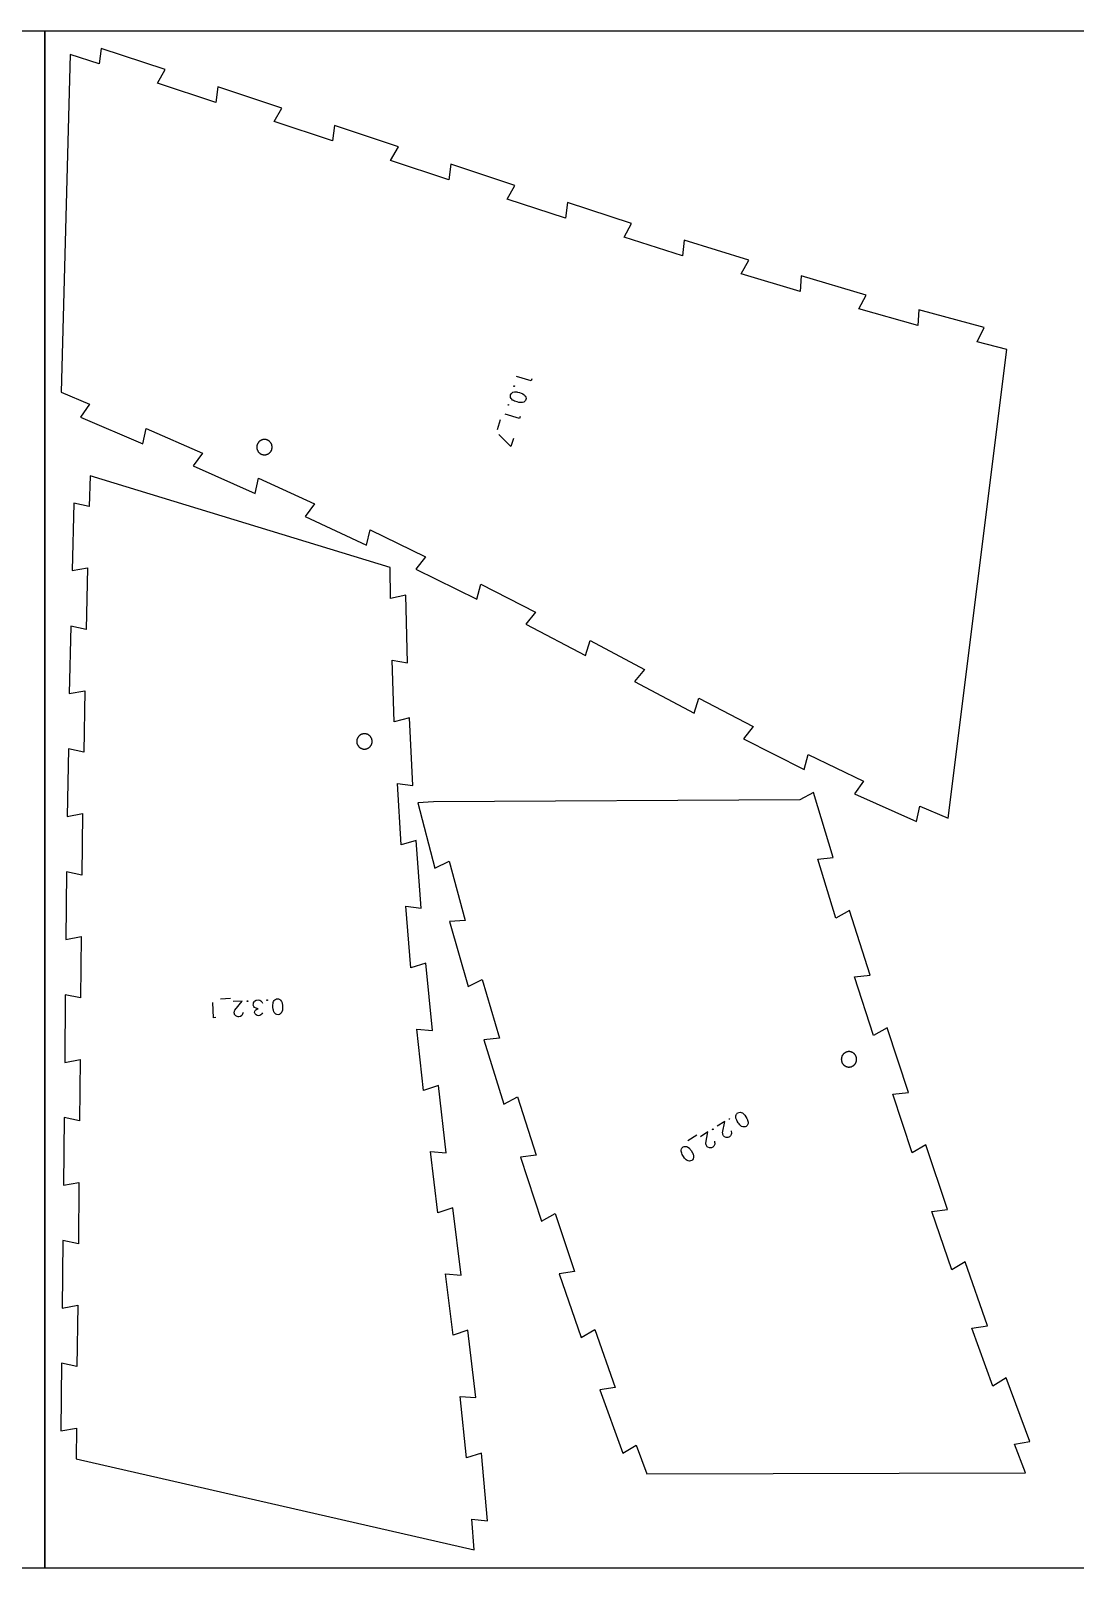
# Model space of a CAD drawing. Header units: millimetres. Extents: x 0 to 7990, y -6000 to -5000.
# Drawn here: x 3491 to 4171, y -6000 to -5000 of the extents above; entities that cross this region are included whole.
import ezdxf

# ---------------------------------------------------------------- set-up
doc = ezdxf.new("R2010")
doc.units = ezdxf.units.MM
doc.header["$MEASUREMENT"] = 0
for name, color, linetype, true_color in [('Default', 18, 'Continuous', 0x000000), ('nest$l_engrave_text', 5, 'Continuous', 0x0000ff), ('nest$l_inner_cut', 3, 'Continuous', 0x00ff00), ('nest$l_outer_cut', 1, 'Continuous', 0xff0000)]:
    doc.layers.add(name, color=color, linetype=linetype, true_color=true_color)

msp = doc.modelspace()

# ---------------------------------------------------------------- linework, layer by layer
at = {"layer": 'Default'}
for points in [[(2800, -6000), (2800, -5000), (3500, -5000), (3500, -6000)], [(3500, -6000), (3500, -5000), (4200, -5000), (4200, -6000)]]:
    msp.add_lwpolyline(points, close=True, dxfattribs=at)
at = {"layer": 'nest$l_engrave_text'}
for points in [[(3816.8, -5226.4), (3816.4, -5227.8), (3807, -5224.9)], [(3809.3, -5250.8), (3808.9, -5252.2), (3799.5, -5249.3)], [(3796.3, -5253.1), (3794.3, -5259.6)], [(3804.9, -5265.1), (3803.3, -5270.4), (3795.5, -5262.6)], [(3620.9, -5629.5), (3614.2, -5629.9)], [(3611.2, -5641.8), (3609.8, -5641.9), (3609.3, -5632.1)], [(3629, -5638.5), (3628.9, -5639), (3628.7, -5639.6), (3628.4, -5640.1), (3628.1, -5640.5), (3627.3, -5641.1), (3626.3, -5641.3), (3625.8, -5641.3), (3625.2, -5641.2), (3624.7, -5641), (3624.2, -5640.7), (3623.5, -5639.8), (3623.3, -5639.3), (3623.2, -5638.8), (3623.2, -5638.3), (3623.3, -5637.8), (3623.4, -5637.5), (3623.4, -5637.4), (3623.6, -5637), (3628.4, -5631.1), (3622.6, -5631.4)], [(3641.6, -5638.7), (3641.1, -5639.5), (3640.6, -5640), (3640, -5640.5), (3639.1, -5640.6), (3638.2, -5640.5), (3637.4, -5640.1), (3636.8, -5639.4), (3636.5, -5638.5), (3636.7, -5637.6), (3636.9, -5637.2), (3637.3, -5636.9), (3638, -5636.4), (3638.9, -5636.1), (3637.5, -5635.8), (3636.5, -5635.3), (3635.9, -5634.6), (3635.6, -5633.7), (3635.7, -5633), (3635.8, -5632.3), (3636.1, -5631.7), (3636.5, -5631.2), (3637.6, -5630.6), (3639, -5630.3), (3639.8, -5630.5), (3640.6, -5630.9), (3641.1, -5631.5), (3641.6, -5632.4)], [(3946.5, -5715.6), (3946.6, -5716), (3946.8, -5716.7), (3946.8, -5717.3), (3946.6, -5717.8), (3946.2, -5718.7), (3945.5, -5719.4), (3945, -5719.7), (3944.5, -5719.8), (3943.9, -5719.9), (3943.4, -5719.8), (3942.3, -5719.4), (3941.9, -5719), (3941.5, -5718.7), (3941.1, -5717.8), (3941.1, -5717.5), (3941.1, -5717.3), (3941, -5716.9), (3942.4, -5709.4), (3937.4, -5712.5)], [(3924.3, -5718.4), (3918.5, -5722)], [(3935.7, -5722.3), (3935.8, -5722.8), (3936, -5723.5), (3935.9, -5724.1), (3935.8, -5724.6), (3935.4, -5725.5), (3934.7, -5726.2), (3934.2, -5726.4), (3933.7, -5726.6), (3933.1, -5726.6), (3932.5, -5726.6), (3931.5, -5726.2), (3931, -5725.8), (3930.7, -5725.4), (3930.3, -5724.5), (3930.3, -5724.2), (3930.2, -5724.1), (3930.2, -5723.6), (3931.5, -5716.2), (3926.6, -5719.3)]]:
    msp.add_lwpolyline(points, dxfattribs=at)
for points in [[(3804, -5235.5), (3804.6, -5235.1), (3805.5, -5234.9), (3806.6, -5234.8), (3806.7, -5234.8), (3806.9, -5234.8), (3807.2, -5234.9), (3807.6, -5235), (3808.8, -5235.3), (3810, -5235.7), (3810.5, -5235.9), (3810.8, -5236.1), (3811, -5236.2), (3811.1, -5236.2), (3812.1, -5237), (3812.4, -5237.4), (3812.7, -5237.6), (3813, -5238.4), (3813.1, -5239.1), (3813, -5239.8), (3812.7, -5240.5), (3812.1, -5241.2), (3811.6, -5241.5), (3810.8, -5241.8), (3810.1, -5241.8), (3809.2, -5241.8), (3808.4, -5241.7), (3807.4, -5241.4), (3806.5, -5241.2), (3805.7, -5240.9), (3804.9, -5240.5), (3804.4, -5240.2), (3803.9, -5239.7), (3803.4, -5239.1), (3803.1, -5238.5), (3803, -5238), (3802.9, -5237.4), (3803.1, -5236.8), (3803.4, -5236.1)], [(3805.5, -5231.2), (3805.4, -5231.4), (3805.3, -5231.4), (3805.1, -5231.3), (3805.1, -5231.1), (3805.2, -5230.9), (3805.4, -5230.9), (3805.5, -5231)], [(3801.8, -5243.4), (3801.7, -5243.6), (3801.5, -5243.6), (3801.4, -5243.5), (3801.4, -5243.3), (3801.5, -5243.2), (3801.7, -5243.1), (3801.8, -5243.3)], [(3652.8, -5630.1), (3653.4, -5630.5), (3654, -5631.3), (3654.4, -5632.2), (3654.4, -5632.3), (3654.4, -5632.5), (3654.5, -5632.9), (3654.6, -5633.3), (3654.7, -5634.5), (3654.7, -5635.8), (3654.7, -5636.3), (3654.6, -5636.6), (3654.6, -5636.9), (3654.6, -5637), (3654.2, -5638.2), (3654, -5638.6), (3653.8, -5638.9), (3653.2, -5639.5), (3652.6, -5639.8), (3651.9, -5640), (3651, -5639.9), (3650.3, -5639.7), (3649.8, -5639.2), (3649.2, -5638.6), (3649, -5638), (3648.7, -5637.1), (3648.5, -5636.4), (3648.4, -5635.3), (3648.4, -5634.3), (3648.4, -5633.5), (3648.5, -5632.7), (3648.6, -5632.1), (3648.8, -5631.4), (3649.2, -5630.8), (3649.7, -5630.3), (3650.1, -5630), (3650.7, -5629.7), (3651.3, -5629.6), (3652, -5629.7)], [(3631.9, -5631.4), (3631.7, -5631.4), (3631.6, -5631.2), (3631.7, -5631), (3631.9, -5630.9), (3632, -5631), (3632.1, -5631.2), (3632.1, -5631.3)], [(3644.6, -5630.7), (3644.5, -5630.7), (3644.4, -5630.5), (3644.4, -5630.3), (3644.6, -5630.3), (3644.8, -5630.3), (3644.8, -5630.5), (3644.8, -5630.7)], [(3945.6, -5708), (3945.4, -5708), (3945.2, -5707.9), (3945.2, -5707.7), (3945.3, -5707.6), (3945.5, -5707.6), (3945.6, -5707.7), (3945.7, -5707.9)], [(3952.4, -5703.4), (3953.2, -5703.6), (3954, -5703.9), (3954.8, -5704.6), (3954.9, -5704.7), (3955, -5704.8), (3955.2, -5705.1), (3955.5, -5705.4), (3956.2, -5706.4), (3956.8, -5707.5), (3957, -5708), (3957.2, -5708.3), (3957.3, -5708.5), (3957.3, -5708.6), (3957.6, -5709.9), (3957.6, -5710.4), (3957.6, -5710.7), (3957.3, -5711.5), (3956.9, -5712.1), (3956.4, -5712.6), (3955.6, -5712.9), (3954.8, -5713), (3954.2, -5712.9), (3953.4, -5712.6), (3952.8, -5712.2), (3952.2, -5711.6), (3951.7, -5711), (3951.1, -5710.2), (3950.6, -5709.3), (3950.2, -5708.6), (3949.8, -5707.8), (3949.7, -5707.2), (3949.6, -5706.5), (3949.6, -5705.8), (3949.8, -5705.2), (3950, -5704.7), (3950.4, -5704.2), (3950.8, -5703.8), (3951.6, -5703.5)], [(3934.7, -5714.7), (3934.6, -5714.8), (3934.4, -5714.7), (3934.4, -5714.5), (3934.5, -5714.4), (3934.7, -5714.3), (3934.8, -5714.4), (3934.9, -5714.6)], [(3917, -5725.6), (3917.7, -5725.7), (3918.5, -5726.1), (3919.4, -5726.7), (3919.4, -5726.8), (3919.5, -5727), (3919.8, -5727.2), (3920, -5727.6), (3920.7, -5728.6), (3921.3, -5729.7), (3921.6, -5730.1), (3921.7, -5730.5), (3921.8, -5730.7), (3921.9, -5730.8), (3922, -5731.4), (3922.1, -5732), (3922.1, -5732.5), (3922.1, -5732.9), (3921.8, -5733.7), (3921.4, -5734.3), (3920.9, -5734.7), (3920.2, -5735.1), (3919.4, -5735.2), (3918.7, -5735.1), (3917.9, -5734.8), (3917.4, -5734.4), (3916.7, -5733.7), (3916.2, -5733.2), (3915.6, -5732.3), (3915.1, -5731.5), (3914.7, -5730.8), (3914.4, -5730), (3914.2, -5729.4), (3914.1, -5728.7), (3914.1, -5728), (3914.3, -5727.3), (3914.5, -5726.8), (3914.9, -5726.3), (3915.4, -5726), (3916.1, -5725.7)]]:
    msp.add_lwpolyline(points, close=True, dxfattribs=at)
at = {"layer": 'nest$l_inner_cut'}
for points in [[(3641.4, -5275.6), (3641.6, -5275.7), (3641.8, -5275.7), (3642, -5275.7), (3642.1, -5275.8), (3642.3, -5275.8), (3642.5, -5275.8), (3642.6, -5275.8), (3642.8, -5275.8), (3643, -5275.8), (3643.2, -5275.8), (3643.3, -5275.8), (3643.5, -5275.8), (3643.7, -5275.8), (3643.8, -5275.7), (3644, -5275.7), (3644.2, -5275.7), (3644.4, -5275.6), (3644.5, -5275.6), (3644.7, -5275.5), (3644.8, -5275.4), (3645, -5275.4), (3645.2, -5275.3), (3645.3, -5275.2), (3645.5, -5275.1), (3645.6, -5275), (3645.8, -5274.9), (3645.9, -5274.8), (3646, -5274.7), (3646.2, -5274.6), (3646.3, -5274.5), (3646.4, -5274.4), (3646.5, -5274.3), (3646.7, -5274.1), (3646.8, -5274), (3646.9, -5273.9), (3647, -5273.7), (3647.1, -5273.6), (3647.2, -5273.4), (3647.3, -5273.3), (3647.3, -5273.1), (3647.4, -5273), (3647.5, -5272.8), (3647.6, -5272.7), (3647.6, -5272.5), (3647.7, -5272.3), (3647.7, -5272.2), (3647.8, -5272), (3647.8, -5271.8), (3647.8, -5271.7), (3647.9, -5271.5), (3647.9, -5271.3), (3647.9, -5271.1), (3647.9, -5271), (3647.9, -5270.8), (3647.9, -5270.6), (3647.9, -5270.5), (3647.9, -5270.3), (3647.9, -5270.1), (3647.8, -5269.9), (3647.8, -5269.8), (3647.8, -5269.6), (3647.7, -5269.4), (3647.7, -5269.3), (3647.6, -5269.1), (3647.5, -5268.9), (3647.5, -5268.8), (3647.4, -5268.6), (3647.3, -5268.5), (3647.2, -5268.3), (3647.1, -5268.2), (3647, -5268), (3646.9, -5267.9), (3646.8, -5267.7), (3646.7, -5267.6), (3646.6, -5267.5), (3646.5, -5267.4), (3646.4, -5267.2), (3646.2, -5267.1), (3646.1, -5267), (3646, -5266.9), (3645.8, -5266.8), (3645.7, -5266.7), (3645.6, -5266.6), (3645.4, -5266.5), (3645.3, -5266.4), (3645.1, -5266.3), (3644.9, -5266.3), (3644.8, -5266.2), (3644.6, -5266.1), (3644.5, -5266.1), (3644.3, -5266), (3644.1, -5266), (3644, -5265.9), (3643.8, -5265.9), (3643.6, -5265.9), (3643.4, -5265.9), (3643.3, -5265.8), (3643.1, -5265.8), (3642.9, -5265.8), (3642.7, -5265.8), (3642.6, -5265.8), (3642.4, -5265.9), (3642.2, -5265.9), (3642.1, -5265.9), (3641.9, -5265.9), (3641.7, -5266), (3641.5, -5266), (3641.4, -5266.1), (3641.2, -5266.1), (3641.1, -5266.2), (3640.9, -5266.3), (3640.7, -5266.3), (3640.6, -5266.4), (3640.4, -5266.5), (3640.3, -5266.6), (3640.1, -5266.7), (3640, -5266.8), (3639.9, -5266.9), (3639.7, -5267), (3639.6, -5267.1), (3639.5, -5267.2), (3639.3, -5267.3), (3639.2, -5267.5), (3639.1, -5267.6), (3639, -5267.7), (3638.9, -5267.9), (3638.8, -5268), (3638.7, -5268.2), (3638.6, -5268.3), (3638.5, -5268.5), (3638.4, -5268.6), (3638.4, -5268.8), (3638.3, -5268.9), (3638.2, -5269.1), (3638.2, -5269.2), (3638.1, -5269.4), (3638.1, -5269.6), (3638, -5269.7), (3638, -5269.9), (3638, -5270.1), (3637.9, -5270.3), (3637.9, -5270.4), (3637.9, -5270.6), (3637.9, -5270.8), (3637.9, -5271), (3637.9, -5271.1), (3637.9, -5271.3), (3638, -5271.5), (3638, -5271.6), (3638, -5271.8), (3638, -5272), (3638.1, -5272.2), (3638.1, -5272.3), (3638.2, -5272.5), (3638.2, -5272.6), (3638.3, -5272.8), (3638.4, -5273), (3638.5, -5273.1), (3638.5, -5273.3), (3638.6, -5273.4), (3638.7, -5273.6), (3638.8, -5273.7), (3638.9, -5273.9), (3639, -5274), (3639.1, -5274.1), (3639.3, -5274.3), (3639.4, -5274.4), (3639.5, -5274.5), (3639.6, -5274.6), (3639.8, -5274.7), (3639.9, -5274.8), (3640, -5274.9), (3640.2, -5275), (3640.3, -5275.1), (3640.5, -5275.2), (3640.6, -5275.3), (3640.8, -5275.4), (3641, -5275.4), (3641.1, -5275.5), (3641.3, -5275.6)], [(3703, -5462.5), (3703, -5462.7), (3703, -5462.8), (3703, -5463), (3703, -5463.2), (3703.1, -5463.3), (3703.1, -5463.5), (3703.2, -5463.7), (3703.2, -5463.8), (3703.3, -5464), (3703.4, -5464.2), (3703.4, -5464.3), (3703.5, -5464.5), (3703.6, -5464.6), (3703.7, -5464.8), (3703.8, -5464.9), (3703.9, -5465.1), (3704, -5465.2), (3704.1, -5465.4), (3704.2, -5465.5), (3704.3, -5465.6), (3704.4, -5465.7), (3704.5, -5465.9), (3704.7, -5466), (3704.8, -5466.1), (3704.9, -5466.2), (3705.1, -5466.3), (3705.2, -5466.4), (3705.4, -5466.5), (3705.5, -5466.6), (3705.7, -5466.7), (3705.8, -5466.7), (3706, -5466.8), (3706.1, -5466.9), (3706.3, -5466.9), (3706.5, -5467), (3706.6, -5467), (3706.8, -5467.1), (3707, -5467.1), (3707.1, -5467.2), (3707.3, -5467.2), (3707.5, -5467.2), (3707.7, -5467.2), (3707.8, -5467.2), (3708, -5467.2), (3708.2, -5467.2), (3708.3, -5467.2), (3708.5, -5467.2), (3708.7, -5467.2), (3708.9, -5467.1), (3709, -5467.1), (3709.2, -5467.1), (3709.4, -5467), (3709.5, -5467), (3709.7, -5466.9), (3709.9, -5466.8), (3710, -5466.8), (3710.2, -5466.7), (3710.3, -5466.6), (3710.5, -5466.5), (3710.6, -5466.4), (3710.8, -5466.3), (3710.9, -5466.2), (3711.1, -5466.1), (3711.2, -5466), (3711.3, -5465.9), (3711.4, -5465.8), (3711.6, -5465.7), (3711.7, -5465.5), (3711.8, -5465.4), (3711.9, -5465.3), (3712, -5465.1), (3712.1, -5465), (3712.2, -5464.9), (3712.3, -5464.7), (3712.4, -5464.6), (3712.5, -5464.4), (3712.5, -5464.2), (3712.6, -5464.1), (3712.7, -5463.9), (3712.7, -5463.8), (3712.8, -5463.6), (3712.8, -5463.4), (3712.8, -5463.3), (3712.9, -5463.1), (3712.9, -5462.9), (3712.9, -5462.7), (3712.9, -5462.6), (3713, -5462.4), (3713, -5462.2), (3713, -5462), (3712.9, -5461.9), (3712.9, -5461.7), (3712.9, -5461.5), (3712.9, -5461.4), (3712.8, -5461.2), (3712.8, -5461), (3712.8, -5460.8), (3712.7, -5460.7), (3712.7, -5460.5), (3712.6, -5460.4), (3712.5, -5460.2), (3712.5, -5460), (3712.4, -5459.9), (3712.3, -5459.7), (3712.2, -5459.6), (3712.1, -5459.4), (3712, -5459.3), (3711.9, -5459.2), (3711.8, -5459), (3711.7, -5458.9), (3711.6, -5458.8), (3711.4, -5458.6), (3711.3, -5458.5), (3711.2, -5458.4), (3711.1, -5458.3), (3710.9, -5458.2), (3710.8, -5458.1), (3710.6, -5458), (3710.5, -5457.9), (3710.3, -5457.8), (3710.2, -5457.7), (3710, -5457.7), (3709.9, -5457.6), (3709.7, -5457.5), (3709.5, -5457.5), (3709.4, -5457.4), (3709.2, -5457.4), (3709, -5457.3), (3708.9, -5457.3), (3708.7, -5457.3), (3708.5, -5457.3), (3708.3, -5457.2), (3708.2, -5457.2), (3708, -5457.2), (3707.8, -5457.2), (3707.7, -5457.2), (3707.5, -5457.2), (3707.3, -5457.3), (3707.1, -5457.3), (3707, -5457.3), (3706.8, -5457.4), (3706.6, -5457.4), (3706.5, -5457.4), (3706.3, -5457.5), (3706.1, -5457.6), (3706, -5457.6), (3705.8, -5457.7), (3705.7, -5457.8), (3705.5, -5457.9), (3705.4, -5457.9), (3705.2, -5458), (3705.1, -5458.1), (3704.9, -5458.2), (3704.8, -5458.4), (3704.7, -5458.5), (3704.5, -5458.6), (3704.4, -5458.7), (3704.3, -5458.8), (3704.2, -5459), (3704.1, -5459.1), (3704, -5459.2), (3703.9, -5459.4), (3703.8, -5459.5), (3703.7, -5459.7), (3703.6, -5459.8), (3703.5, -5460), (3703.4, -5460.1), (3703.4, -5460.3), (3703.3, -5460.4), (3703.2, -5460.6), (3703.2, -5460.8), (3703.1, -5460.9), (3703.1, -5461.1), (3703, -5461.3), (3703, -5461.4), (3703, -5461.6), (3703, -5461.8), (3703, -5462), (3703, -5462.1), (3703, -5462.3)], [(4019, -5671.6), (4019.1, -5671.8), (4019.2, -5671.9), (4019.3, -5672.1), (4019.4, -5672.2), (4019.5, -5672.3), (4019.6, -5672.5), (4019.8, -5672.6), (4019.9, -5672.7), (4020, -5672.8), (4020.2, -5672.9), (4020.3, -5673), (4020.4, -5673.1), (4020.6, -5673.2), (4020.7, -5673.3), (4020.9, -5673.4), (4021, -5673.5), (4021.2, -5673.6), (4021.4, -5673.6), (4021.5, -5673.7), (4021.7, -5673.7), (4021.8, -5673.8), (4022, -5673.8), (4022.2, -5673.9), (4022.4, -5673.9), (4022.5, -5673.9), (4022.7, -5674), (4022.9, -5674), (4023, -5674), (4023.2, -5674), (4023.4, -5674), (4023.6, -5674), (4023.7, -5674), (4023.9, -5673.9), (4024.1, -5673.9), (4024.3, -5673.9), (4024.4, -5673.9), (4024.6, -5673.8), (4024.8, -5673.8), (4024.9, -5673.7), (4025.1, -5673.6), (4025.2, -5673.6), (4025.4, -5673.5), (4025.6, -5673.4), (4025.7, -5673.3), (4025.9, -5673.3), (4026, -5673.2), (4026.1, -5673.1), (4026.3, -5673), (4026.4, -5672.9), (4026.6, -5672.7), (4026.7, -5672.6), (4026.8, -5672.5), (4026.9, -5672.4), (4027, -5672.2), (4027.2, -5672.1), (4027.3, -5672), (4027.4, -5671.8), (4027.5, -5671.7), (4027.5, -5671.5), (4027.6, -5671.4), (4027.7, -5671.2), (4027.8, -5671.1), (4027.9, -5670.9), (4027.9, -5670.8), (4028, -5670.6), (4028, -5670.4), (4028.1, -5670.3), (4028.1, -5670.1), (4028.2, -5669.9), (4028.2, -5669.8), (4028.2, -5669.6), (4028.2, -5669.4), (4028.2, -5669.2), (4028.2, -5669.1), (4028.2, -5668.9), (4028.2, -5668.7), (4028.2, -5668.5), (4028.2, -5668.4), (4028.2, -5668.2), (4028.2, -5668), (4028.1, -5667.9), (4028.1, -5667.7), (4028, -5667.5), (4028, -5667.4), (4027.9, -5667.2), (4027.8, -5667), (4027.8, -5666.9), (4027.7, -5666.7), (4027.6, -5666.6), (4027.5, -5666.4), (4027.4, -5666.3), (4027.3, -5666.1), (4027.2, -5666), (4027.1, -5665.8), (4027, -5665.7), (4026.9, -5665.6), (4026.8, -5665.5), (4026.7, -5665.3), (4026.5, -5665.2), (4026.4, -5665.1), (4026.3, -5665), (4026.1, -5664.9), (4026, -5664.8), (4025.8, -5664.7), (4025.7, -5664.6), (4025.5, -5664.5), (4025.4, -5664.5), (4025.2, -5664.4), (4025.1, -5664.3), (4024.9, -5664.3), (4024.7, -5664.2), (4024.6, -5664.2), (4024.4, -5664.1), (4024.2, -5664.1), (4024.1, -5664.1), (4023.9, -5664), (4023.7, -5664), (4023.5, -5664), (4023.4, -5664), (4023.2, -5664), (4023, -5664), (4022.8, -5664), (4022.7, -5664), (4022.5, -5664.1), (4022.3, -5664.1), (4022.2, -5664.1), (4022, -5664.2), (4021.8, -5664.2), (4021.7, -5664.3), (4021.5, -5664.3), (4021.3, -5664.4), (4021.2, -5664.4), (4021, -5664.5), (4020.9, -5664.6), (4020.7, -5664.7), (4020.6, -5664.8), (4020.4, -5664.9), (4020.3, -5665), (4020.1, -5665.1), (4020, -5665.2), (4019.9, -5665.3), (4019.7, -5665.4), (4019.6, -5665.5), (4019.5, -5665.7), (4019.4, -5665.8), (4019.3, -5665.9), (4019.2, -5666.1), (4019.1, -5666.2), (4019, -5666.4), (4018.9, -5666.5), (4018.8, -5666.7), (4018.7, -5666.8), (4018.7, -5667), (4018.6, -5667.1), (4018.5, -5667.3), (4018.5, -5667.5), (4018.4, -5667.6), (4018.4, -5667.8), (4018.4, -5668), (4018.3, -5668.1), (4018.3, -5668.3), (4018.3, -5668.5), (4018.3, -5668.7), (4018.2, -5668.8), (4018.2, -5669), (4018.3, -5669.2), (4018.3, -5669.4), (4018.3, -5669.5), (4018.3, -5669.7), (4018.3, -5669.9), (4018.4, -5670), (4018.4, -5670.2), (4018.4, -5670.4), (4018.5, -5670.5), (4018.6, -5670.7), (4018.6, -5670.9), (4018.7, -5671), (4018.8, -5671.2), (4018.8, -5671.3), (4018.9, -5671.5)]]:
    msp.add_lwpolyline(points, close=True, dxfattribs=at)
at = {"layer": 'nest$l_outer_cut'}
for points in [[(4126, -5207.3), (4106.7, -5202.3), (4111.2, -5193.1), (4068.8, -5181.6), (4068.1, -5191.8), (4029.7, -5180.9), (4034.4, -5171.9), (3992.2, -5159.5), (3991.4, -5169.7), (3953.1, -5158.1), (3958, -5149.2), (3916, -5136.1), (3914.9, -5146.3), (3876.9, -5134.2), (3881.8, -5125.3), (3840, -5111.8), (3838.9, -5121.9), (3800.9, -5109.5), (3805.9, -5100.6), (3764.2, -5086.8), (3762.9, -5097), (3725, -5084.4), (3730.1, -5075.5), (3688.4, -5061.6), (3687.1, -5071.7), (3649.2, -5059.1), (3654.3, -5050.3), (3612.5, -5036.4), (3611.3, -5046.6), (3573.4, -5034), (3578.4, -5025.2), (3536.6, -5011.5), (3535.4, -5021.6), (3516.4, -5015.5), (3510.6, -5235.1), (3529.1, -5242.9), (3523.3, -5251.3), (3563.8, -5268.6), (3565.9, -5258.7), (3602.5, -5274.7), (3596.6, -5283), (3636.8, -5301), (3639.1, -5291), (3675.5, -5307.7), (3669.4, -5315.9), (3709.3, -5334.6), (3711.7, -5324.7), (3747.8, -5342.1), (3741.5, -5350.2), (3781, -5369.7), (3783.7, -5359.9), (3819.3, -5378.1), (3812.9, -5386), (3851.9, -5406.4), (3854.8, -5396.6), (3890.2, -5415.4), (3883.7, -5423.3), (3922.6, -5443.9), (3925.5, -5434.1), (3961, -5452.6), (3954.7, -5460.6), (3994, -5480.5), (3996.7, -5470.7), (4032.8, -5488), (4026.9, -5496.3), (4067.1, -5514.4), (4069.3, -5504.4), (4087.8, -5512.2)], [(3529.4, -5289.5), (3528.8, -5309.5), (3518.9, -5307.2), (3517.7, -5351.1), (3527.7, -5349.4), (3526.8, -5389.4), (3516.8, -5387.2), (3515.9, -5431.1), (3526, -5429.3), (3525.3, -5469.3), (3515.3, -5467.1), (3514.6, -5511.1), (3524.6, -5509.2), (3524.1, -5549.2), (3514.1, -5547.1), (3513.6, -5591), (3523.6, -5589.1), (3523.2, -5629.1), (3513.3, -5627), (3512.9, -5671), (3522.9, -5669), (3522.6, -5709), (3512.6, -5706.9), (3512.2, -5750.9), (3522.2, -5749), (3521.8, -5788.9), (3511.8, -5786.8), (3511.3, -5830.8), (3521.4, -5828.9), (3520.9, -5868.8), (3510.9, -5866.7), (3510.5, -5910.7), (3520.5, -5908.8), (3520.3, -5928.8), (3779.4, -5988), (3777.9, -5968), (3788, -5969.1), (3784.2, -5925.2), (3774.4, -5928.1), (3770.3, -5888.2), (3780.4, -5889), (3775.3, -5845.2), (3765.6, -5848.4), (3760.8, -5808.6), (3770.9, -5809.3), (3765.5, -5765.6), (3755.8, -5768.8), (3751, -5729), (3761.1, -5729.8), (3756.1, -5686), (3746.4, -5689.2), (3742.1, -5649.3), (3752.2, -5650.3), (3748, -5606.4), (3738.2, -5609.4), (3734.8, -5569.4), (3744.9, -5570.7), (3741.7, -5526.7), (3731.9, -5529.5), (3729.4, -5489.5), (3739.5, -5491), (3737.3, -5446.9), (3727.4, -5449.4), (3725.9, -5409.4), (3736, -5411.1), (3735, -5367), (3725, -5369.3), (3724.7, -5349.2)], [(3752.8, -5501.6), (3742.6, -5502.2), (3753.8, -5544.6), (3763, -5540.1), (3773.5, -5578.6), (3763.4, -5579.4), (3775.4, -5621.6), (3784.5, -5617), (3795.8, -5655.2), (3785.7, -5656.3), (3798.6, -5698.2), (3807.5, -5693.4), (3819.6, -5731.4), (3809.5, -5732.6), (3823.1, -5774.3), (3832, -5769.3), (3844.7, -5807.1), (3834.6, -5808.5), (3849, -5850), (3857.8, -5844.8), (3871.1, -5882.4), (3861.1, -5884), (3876.1, -5925.2), (3884.8, -5919.9), (3891.7, -5938.6), (4138.1, -5937.9), (4130.9, -5919.2), (4141, -5917.5), (4125.6, -5876.2), (4116.9, -5881.5), (4103.3, -5843.8), (4113.4, -5842.4), (4098.9, -5800.7), (4090.1, -5805.9), (4077.1, -5767.9), (4087.3, -5766.6), (4073.2, -5724.7), (4064.4, -5729.8), (4051.7, -5691.7), (4061.9, -5690.5), (4048.1, -5648.5), (4039.2, -5653.5), (4026.9, -5615.3), (4037.1, -5614.2), (4023.7, -5572.1), (4014.8, -5577.1), (4002.9, -5538.7), (4013, -5537.8), (4000.2, -5495.5), (3991.2, -5500.3)]]:
    msp.add_lwpolyline(points, close=True, dxfattribs=at)

doc.saveas('drawing.dxf')
